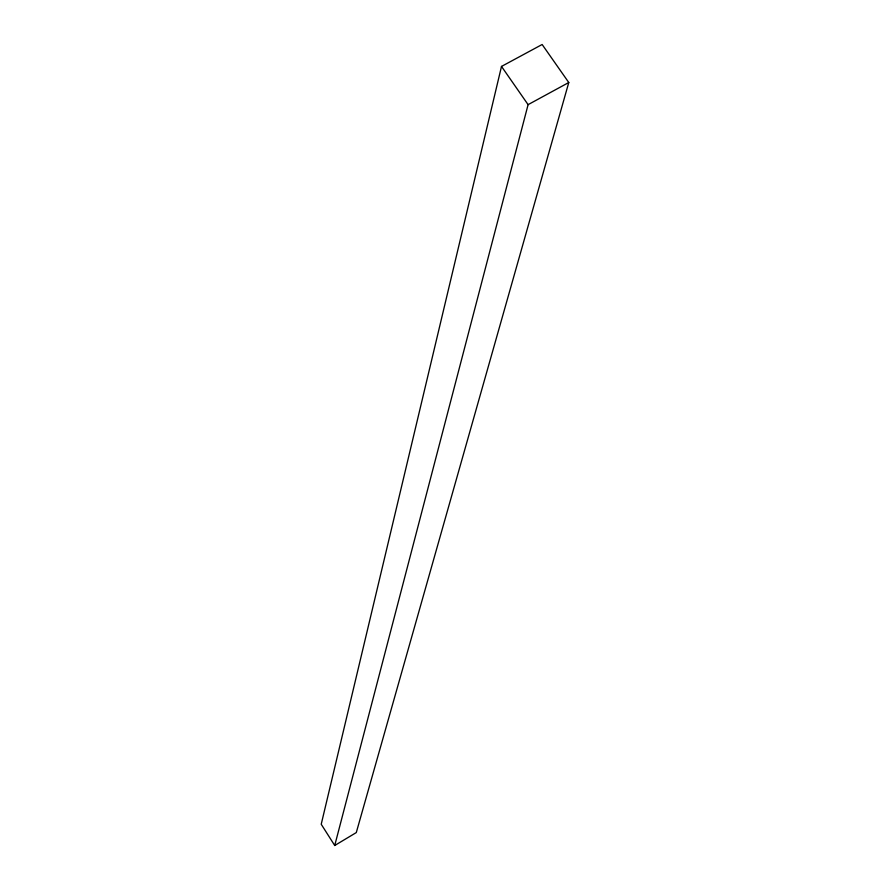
<?xml version="1.0" encoding="UTF-8"?>
<svg xmlns="http://www.w3.org/2000/svg" width="890" height="890" viewBox="0 0 890 890"><rect width="100%" height="100%" fill="white"/><g stroke="black" fill="none" stroke-linecap="round" stroke-linejoin="round"><path stroke-width="1.33" d="M501.504 66.427L321.223 824.262L334.729 845.5L356.289 832.573L568.777 82.514L542.144 44.5L501.504 66.427L528.093 104.653L334.729 845.5M528.093 104.653L568.777 82.514"/></g></svg>
